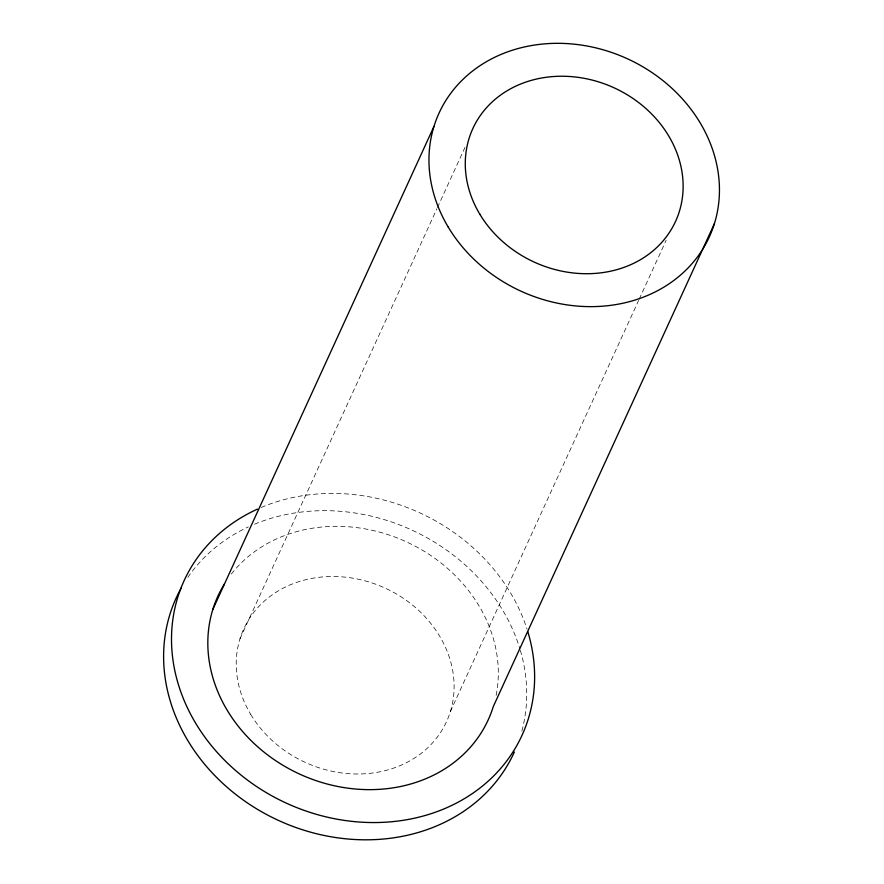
<?xml version="1.0" encoding="UTF-8"?>
<svg xmlns="http://www.w3.org/2000/svg" width="884" height="884" viewBox="0 0 884 884"><rect width="100%" height="100%" fill="white"/><g stroke="black" fill="none" stroke-linecap="round" stroke-linejoin="round"><path stroke-width="0.66" stroke-dasharray="4.42 3.31" d="M239.984 638.834L436.873 208.79M437.447 207.53L465.006 147.352M450.343 711.642L638.624 300.405M639.198 299.146L666.182 240.216M231.343 574.036A148.645 127.815 24.6 0 1 407.447 542.323A148.645 127.815 24.6 0 1 495.692 697.465M261.167 507.482A185.806 159.761 24.6 0 1 527.008 629.121M187.839 577.362A185.806 159.761 24.6 0 1 248.327 526.93M254.515 524.212A185.806 159.761 24.6 0 1 519.947 649.033M520.344 650.37A185.806 159.761 24.6 0 1 521.35 732.924M250.736 714.405A111.483 95.859 24.6 0 0 439.425 734.162A111.483 95.859 24.6 0 0 345.335 577.153A111.483 95.859 24.6 0 0 250.736 714.405"/><path stroke-width="1.33" d="M212.823 609.452L433.956 126.434M714.449 223.519L493.305 706.526A148.645 127.815 24.6 0 1 300.074 774.296A148.645 127.815 24.6 0 1 224.47 583.893M527.847 631.784A185.806 159.761 24.6 0 1 418.32 817.302A185.806 159.761 24.6 0 1 190.469 713.941A185.806 159.761 24.6 0 1 257.454 509.118M514.366 752.008A185.806 159.761 24.6 0 1 272.99 817.811A185.806 159.761 24.6 0 1 181.408 587.705M448.298 227.199A148.645 127.815 24.6 0 0 699.874 253.542A148.645 127.815 24.6 0 0 574.423 44.2A148.645 127.815 24.6 0 0 448.298 227.199M479.78 214.138A111.483 95.859 24.6 0 0 668.459 233.895A111.483 95.859 24.6 0 0 574.368 76.897A111.483 95.859 24.6 0 0 479.78 214.138"/></g></svg>
